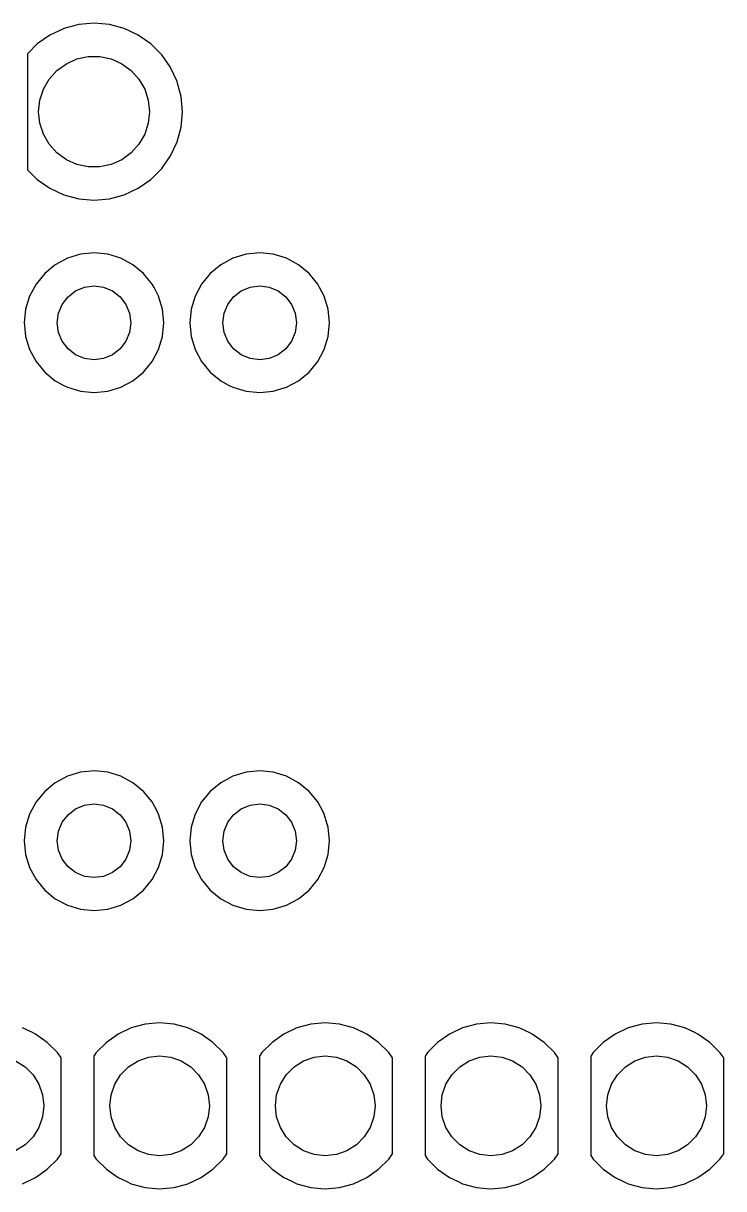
# Model space of a CAD drawing. Extents: x 3.96 to 7.44, y -5.28 to -1.66.
# Drawn here: x 5.287 to 5.71, y -4.22 to -3.517 of the extents above; entities that cross this region are included whole.
import ezdxf

# ---------------------------------------------------------------- set-up
doc = ezdxf.new("R2010")
doc.units = 0
doc.header["$MEASUREMENT"] = 0
doc.layers.add('BLACK', color=7, linetype='CONTINUOUS')

msp = doc.modelspace()

# ---------------------------------------------------------------- linework, layer by layer
at = {"layer": 'BLACK', "linetype": 'CONTINUOUS'}
for p, q in [((5.33, -3.51663), (5.32073, -3.51744)), ((5.33927, -3.51744), (5.33, -3.51663)), ((5.33, -3.51663), (5.33, -3.51663)), ((5.30331, -3.52378), (5.29569, -3.52911)), ((5.31165, -3.51989), (5.30331, -3.52378)), ((5.30331, -3.52378), (5.30331, -3.52378)), ((5.31175, -3.51985), (5.31165, -3.51989)), ((5.32073, -3.51744), (5.31175, -3.51985)), ((5.31175, -3.51985), (5.31175, -3.51985)), ((5.31175, -3.51985), (5.31175, -3.51985)), ((5.32073, -3.51744), (5.32073, -3.51744)), ((5.34825, -3.51985), (5.33927, -3.51744)), ((5.33927, -3.51744), (5.33927, -3.51744)), ((5.35617, -3.52354), (5.34825, -3.51985)), ((5.34825, -3.51985), (5.34825, -3.51985)), ((5.34825, -3.51985), (5.34825, -3.51985)), ((5.35669, -3.52378), (5.35617, -3.52354)), ((5.36431, -3.52911), (5.35669, -3.52378)), ((5.35669, -3.52378), (5.35669, -3.52378)), ((5.29569, -3.52911), (5.28984, -3.53496)), ((5.37089, -3.53569), (5.36431, -3.52911)), ((5.36431, -3.52911), (5.36431, -3.52911)), ((5.28984, -3.53496), (5.28984, -3.60504)), ((5.31966, -3.53817), (5.3265, -3.53672)), ((5.3265, -3.53672), (5.3335, -3.53672)), ((5.3335, -3.53672), (5.34034, -3.53817)), ((5.376, -3.543), (5.37089, -3.53569)), ((5.30761, -3.54513), (5.31327, -3.54102)), ((5.31327, -3.54102), (5.31966, -3.53817)), ((5.34034, -3.53817), (5.34673, -3.54102)), ((5.34673, -3.54102), (5.35239, -3.54513)), ((5.37622, -3.54331), (5.376, -3.543)), ((5.38015, -3.55175), (5.37622, -3.54331)), ((5.29943, -3.55639), (5.30293, -3.55033)), ((5.30293, -3.55033), (5.30761, -3.54513)), ((5.35239, -3.54513), (5.35707, -3.55033)), ((5.35707, -3.55033), (5.36057, -3.55639)), ((5.38063, -3.55351), (5.38015, -3.55175)), ((5.38015, -3.55175), (5.38015, -3.55175)), ((5.38015, -3.55175), (5.38015, -3.55175)), ((5.29727, -3.56304), (5.29943, -3.55639)), ((5.36057, -3.55639), (5.36273, -3.56304)), ((5.38256, -3.56073), (5.38063, -3.55351)), ((5.29654, -3.57), (5.29727, -3.56304)), ((5.36273, -3.56304), (5.36346, -3.57)), ((5.38337, -3.57), (5.38256, -3.56073)), ((5.29727, -3.57696), (5.29654, -3.57)), ((5.36346, -3.57), (5.36273, -3.57696)), ((5.38256, -3.57927), (5.38337, -3.57)), ((5.29943, -3.58361), (5.29727, -3.57696)), ((5.36273, -3.57696), (5.36057, -3.58361)), ((5.38015, -3.58825), (5.38256, -3.57927)), ((5.30293, -3.58967), (5.29943, -3.58361)), ((5.36057, -3.58361), (5.35707, -3.58967)), ((5.30761, -3.59487), (5.30293, -3.58967)), ((5.35707, -3.58967), (5.35239, -3.59487)), ((5.37622, -3.59669), (5.38015, -3.58825)), ((5.31327, -3.59898), (5.30761, -3.59487)), ((5.31966, -3.60183), (5.31327, -3.59898)), ((5.34673, -3.59898), (5.34034, -3.60183)), ((5.35239, -3.59487), (5.34673, -3.59898)), ((5.37089, -3.60431), (5.37622, -3.59669)), ((5.28984, -3.60504), (5.29569, -3.61089)), ((5.3265, -3.60328), (5.31966, -3.60183)), ((5.3335, -3.60328), (5.3265, -3.60328)), ((5.34034, -3.60183), (5.3335, -3.60328)), ((5.36431, -3.61089), (5.37089, -3.60431)), ((5.29569, -3.61089), (5.29944, -3.61351)), ((5.29944, -3.61351), (5.30331, -3.61622)), ((5.35669, -3.61622), (5.36431, -3.61089)), ((5.30331, -3.61622), (5.30331, -3.61622)), ((5.30331, -3.61622), (5.30331, -3.61622)), ((5.30331, -3.61622), (5.31175, -3.62015)), ((5.31175, -3.62015), (5.31175, -3.62015)), ((5.31175, -3.62015), (5.31175, -3.62015)), ((5.31175, -3.62015), (5.31391, -3.62073)), ((5.31391, -3.62073), (5.32073, -3.62256)), ((5.33927, -3.62256), (5.34825, -3.62015)), ((5.34825, -3.62015), (5.35669, -3.61622)), ((5.32073, -3.62256), (5.32768, -3.62317)), ((5.32768, -3.62317), (5.33, -3.62337)), ((5.33, -3.62337), (5.33232, -3.62317)), ((5.33, -3.62337), (5.33, -3.62337)), ((5.33, -3.62337), (5.33, -3.62337)), ((5.33232, -3.62317), (5.33927, -3.62256)), ((5.32178, -3.65606), (5.31387, -3.65846)), ((5.33, -3.65525), (5.32178, -3.65606)), ((5.33822, -3.65606), (5.33, -3.65525)), ((5.34613, -3.65846), (5.33822, -3.65606)), ((5.42178, -3.65606), (5.41387, -3.65846)), ((5.43, -3.65525), (5.42178, -3.65606)), ((5.43822, -3.65606), (5.43, -3.65525)), ((5.44613, -3.65846), (5.43822, -3.65606)), ((5.30658, -3.66235), (5.30019, -3.6676)), ((5.31387, -3.65846), (5.30658, -3.66235)), ((5.30658, -3.66235), (5.30658, -3.66235)), ((5.35342, -3.66235), (5.34613, -3.65846)), ((5.35981, -3.6676), (5.35342, -3.66235)), ((5.35342, -3.66235), (5.35342, -3.66235)), ((5.40658, -3.66235), (5.40019, -3.6676)), ((5.41387, -3.65846), (5.40658, -3.66235)), ((5.40658, -3.66235), (5.40658, -3.66235)), ((5.45342, -3.66235), (5.44613, -3.65846)), ((5.45981, -3.6676), (5.45342, -3.66235)), ((5.45342, -3.66235), (5.45342, -3.66235)), ((5.30019, -3.6676), (5.29495, -3.67398)), ((5.36505, -3.67398), (5.35981, -3.6676)), ((5.40019, -3.6676), (5.39495, -3.67398)), ((5.46505, -3.67398), (5.45981, -3.6676)), ((5.29495, -3.67398), (5.29106, -3.68127)), ((5.29495, -3.67398), (5.29495, -3.67398)), ((5.31427, -3.68167), (5.31888, -3.67814)), ((5.31888, -3.67814), (5.32424, -3.67592)), ((5.32424, -3.67592), (5.33, -3.67516)), ((5.33, -3.67516), (5.33576, -3.67592)), ((5.33576, -3.67592), (5.34112, -3.67814)), ((5.34112, -3.67814), (5.34573, -3.68167)), ((5.3662, -3.67613), (5.36505, -3.67398)), ((5.36505, -3.67398), (5.36505, -3.67398)), ((5.36894, -3.68127), (5.3662, -3.67613)), ((5.39495, -3.67398), (5.39106, -3.68127)), ((5.39495, -3.67398), (5.39495, -3.67398)), ((5.41427, -3.68167), (5.41888, -3.67814)), ((5.41888, -3.67814), (5.42424, -3.67592)), ((5.42424, -3.67592), (5.43, -3.67516)), ((5.43, -3.67516), (5.43576, -3.67592)), ((5.43576, -3.67592), (5.44112, -3.67814)), ((5.44112, -3.67814), (5.44573, -3.68167)), ((5.4662, -3.67613), (5.46505, -3.67398)), ((5.46505, -3.67398), (5.46505, -3.67398)), ((5.46894, -3.68127), (5.4662, -3.67613)), ((5.29106, -3.68127), (5.28866, -3.68918)), ((5.31074, -3.68628), (5.31427, -3.68167)), ((5.34573, -3.68167), (5.34926, -3.68628)), ((5.37134, -3.68918), (5.36894, -3.68127)), ((5.39106, -3.68127), (5.38866, -3.68918)), ((5.41074, -3.68628), (5.41427, -3.68167)), ((5.44573, -3.68167), (5.44926, -3.68628)), ((5.47134, -3.68918), (5.46894, -3.68127)), ((5.28866, -3.68918), (5.28785, -3.6974)), ((5.28866, -3.68918), (5.28866, -3.68918)), ((5.30776, -3.6974), (5.30851, -3.69164)), ((5.30851, -3.69164), (5.31074, -3.68628)), ((5.34926, -3.68628), (5.35149, -3.69164)), ((5.35149, -3.69164), (5.35224, -3.6974)), ((5.37215, -3.6974), (5.37134, -3.68918)), ((5.38866, -3.68918), (5.38785, -3.6974)), ((5.40776, -3.6974), (5.40851, -3.69164)), ((5.40851, -3.69164), (5.41074, -3.68628)), ((5.44926, -3.68628), (5.45149, -3.69164)), ((5.45149, -3.69164), (5.45224, -3.6974)), ((5.47215, -3.6974), (5.47134, -3.68918)), ((5.28785, -3.6974), (5.28801, -3.69901)), ((5.28801, -3.69901), (5.28866, -3.70563)), ((5.30851, -3.70316), (5.30776, -3.6974)), ((5.35224, -3.6974), (5.35149, -3.70316)), ((5.37134, -3.70562), (5.37215, -3.6974)), ((5.38785, -3.6974), (5.38866, -3.70563)), ((5.40851, -3.70316), (5.40776, -3.6974)), ((5.45224, -3.6974), (5.45149, -3.70316)), ((5.47134, -3.70562), (5.47215, -3.6974)), ((5.28866, -3.70563), (5.29106, -3.71353)), ((5.31074, -3.70852), (5.30851, -3.70316)), ((5.35149, -3.70316), (5.34926, -3.70852)), ((5.36894, -3.71353), (5.37134, -3.70562)), ((5.38866, -3.70563), (5.39106, -3.71353)), ((5.41074, -3.70852), (5.40851, -3.70316)), ((5.45149, -3.70316), (5.44926, -3.70852)), ((5.46894, -3.71353), (5.47134, -3.70562)), ((5.29106, -3.71353), (5.29495, -3.72082)), ((5.31427, -3.71313), (5.31074, -3.70852)), ((5.31888, -3.71667), (5.31427, -3.71313)), ((5.34573, -3.71313), (5.34112, -3.71667)), ((5.34926, -3.70852), (5.34573, -3.71313)), ((5.36505, -3.72082), (5.36894, -3.71353)), ((5.39106, -3.71353), (5.39495, -3.72082)), ((5.41427, -3.71313), (5.41074, -3.70852)), ((5.41888, -3.71667), (5.41427, -3.71313)), ((5.44573, -3.71313), (5.44112, -3.71667)), ((5.44926, -3.70852), (5.44573, -3.71313)), ((5.46505, -3.72082), (5.46894, -3.71353)), ((5.29495, -3.72082), (5.29495, -3.72082)), ((5.29495, -3.72082), (5.30019, -3.72721)), ((5.32424, -3.71889), (5.31888, -3.71667)), ((5.33, -3.71965), (5.32424, -3.71889)), ((5.33576, -3.71889), (5.33, -3.71965)), ((5.34112, -3.71667), (5.33576, -3.71889)), ((5.35981, -3.72721), (5.36505, -3.72082)), ((5.39495, -3.72082), (5.39495, -3.72082)), ((5.39495, -3.72082), (5.40019, -3.72721)), ((5.42424, -3.71889), (5.41888, -3.71667)), ((5.43, -3.71965), (5.42424, -3.71889)), ((5.43576, -3.71889), (5.43, -3.71965)), ((5.44112, -3.71667), (5.43576, -3.71889)), ((5.45981, -3.72721), (5.46505, -3.72082)), ((5.30019, -3.72721), (5.30658, -3.73245)), ((5.35342, -3.73245), (5.35981, -3.72721)), ((5.40019, -3.72721), (5.40658, -3.73245)), ((5.45342, -3.73245), (5.45981, -3.72721)), ((5.30658, -3.73245), (5.30658, -3.73245)), ((5.30658, -3.73245), (5.31126, -3.73495)), ((5.34613, -3.73634), (5.35342, -3.73245)), ((5.40658, -3.73245), (5.40658, -3.73245)), ((5.40658, -3.73245), (5.41126, -3.73495)), ((5.44613, -3.73634), (5.45342, -3.73245)), ((5.31126, -3.73495), (5.31387, -3.73634)), ((5.31387, -3.73634), (5.32178, -3.73874)), ((5.32178, -3.73874), (5.33, -3.73955)), ((5.33, -3.73955), (5.33822, -3.73874)), ((5.33822, -3.73874), (5.34613, -3.73634)), ((5.41126, -3.73495), (5.41387, -3.73634)), ((5.41387, -3.73634), (5.42178, -3.73874)), ((5.42178, -3.73874), (5.43, -3.73955)), ((5.43, -3.73955), (5.43822, -3.73874)), ((5.43822, -3.73874), (5.44613, -3.73634)), ((5.31387, -3.97106), (5.30658, -3.97495)), ((5.32178, -3.96866), (5.31387, -3.97106)), ((5.33, -3.96785), (5.32178, -3.96866)), ((5.33822, -3.96866), (5.33, -3.96785)), ((5.34613, -3.97106), (5.33822, -3.96866)), ((5.35342, -3.97495), (5.34613, -3.97106)), ((5.41387, -3.97106), (5.40658, -3.97495)), ((5.42178, -3.96866), (5.41387, -3.97106)), ((5.43, -3.96785), (5.42178, -3.96866)), ((5.43822, -3.96866), (5.43, -3.96785)), ((5.44613, -3.97106), (5.43822, -3.96866)), ((5.45342, -3.97495), (5.44613, -3.97106)), ((5.30019, -3.98019), (5.29495, -3.98658)), ((5.30658, -3.97495), (5.30019, -3.98019)), ((5.30658, -3.97495), (5.30658, -3.97495)), ((5.35981, -3.98019), (5.35342, -3.97495)), ((5.35342, -3.97495), (5.35342, -3.97495)), ((5.36505, -3.98658), (5.35981, -3.98019)), ((5.40019, -3.98019), (5.39495, -3.98658)), ((5.40658, -3.97495), (5.40019, -3.98019)), ((5.40658, -3.97495), (5.40658, -3.97495)), ((5.45981, -3.98019), (5.45342, -3.97495)), ((5.45342, -3.97495), (5.45342, -3.97495)), ((5.46505, -3.98658), (5.45981, -3.98019)), ((5.29495, -3.98658), (5.29106, -3.99387)), ((5.29495, -3.98658), (5.29495, -3.98658)), ((5.32424, -3.98851), (5.33, -3.98776)), ((5.33, -3.98776), (5.33576, -3.98851)), ((5.36848, -3.99299), (5.36505, -3.98658)), ((5.36505, -3.98658), (5.36505, -3.98658)), ((5.39495, -3.98658), (5.39106, -3.99387)), ((5.39495, -3.98658), (5.39495, -3.98658)), ((5.42424, -3.98851), (5.43, -3.98776)), ((5.43, -3.98776), (5.43576, -3.98851)), ((5.46848, -3.99299), (5.46505, -3.98658)), ((5.46505, -3.98658), (5.46505, -3.98658)), ((5.29106, -3.99387), (5.28866, -4.00178)), ((5.31074, -3.99888), (5.31427, -3.99427)), ((5.31427, -3.99427), (5.31888, -3.99074)), ((5.31888, -3.99074), (5.32424, -3.98851)), ((5.33576, -3.98851), (5.34112, -3.99074)), ((5.34112, -3.99074), (5.34573, -3.99427)), ((5.34573, -3.99427), (5.34926, -3.99888)), ((5.36894, -3.99387), (5.36848, -3.99299)), ((5.37134, -4.00178), (5.36894, -3.99387)), ((5.39106, -3.99387), (5.38866, -4.00178)), ((5.41074, -3.99888), (5.41427, -3.99427)), ((5.41427, -3.99427), (5.41888, -3.99074)), ((5.41888, -3.99074), (5.42424, -3.98851)), ((5.43576, -3.98851), (5.44112, -3.99074)), ((5.44112, -3.99074), (5.44573, -3.99427)), ((5.44573, -3.99427), (5.44926, -3.99888)), ((5.46894, -3.99387), (5.46848, -3.99299)), ((5.4708, -4), (5.46894, -3.99387)), ((5.28866, -4.00178), (5.28785, -4.01)), ((5.30851, -4.00424), (5.31074, -3.99888)), ((5.34926, -3.99888), (5.35149, -4.00424)), ((5.37215, -4.01), (5.37134, -4.00178)), ((5.38866, -4.00178), (5.38785, -4.01)), ((5.40851, -4.00424), (5.41074, -3.99888)), ((5.44926, -3.99888), (5.45149, -4.00424)), ((5.47134, -4.00178), (5.4708, -4)), ((5.47215, -4.01), (5.47134, -4.00178)), ((5.30776, -4.01), (5.30851, -4.00424)), ((5.35149, -4.00424), (5.35224, -4.01)), ((5.40776, -4.01), (5.40851, -4.00424)), ((5.45149, -4.00424), (5.45224, -4.01)), ((5.28785, -4.01), (5.28866, -4.01822)), ((5.30851, -4.01576), (5.30776, -4.01)), ((5.31074, -4.02112), (5.30851, -4.01576)), ((5.35149, -4.01576), (5.34926, -4.02112)), ((5.35224, -4.01), (5.35149, -4.01576)), ((5.37134, -4.01822), (5.37215, -4.01)), ((5.37215, -4.01), (5.37215, -4.01)), ((5.38785, -4.01), (5.38866, -4.01822)), ((5.40851, -4.01576), (5.40776, -4.01)), ((5.41074, -4.02112), (5.40851, -4.01576)), ((5.45149, -4.01576), (5.44926, -4.02112)), ((5.45224, -4.01), (5.45149, -4.01576)), ((5.47134, -4.01822), (5.47215, -4.01)), ((5.28866, -4.01822), (5.29106, -4.02613)), ((5.31427, -4.02573), (5.31074, -4.02112)), ((5.34926, -4.02112), (5.34573, -4.02573)), ((5.36894, -4.02613), (5.37134, -4.01822)), ((5.38866, -4.01822), (5.39106, -4.02613)), ((5.41427, -4.02573), (5.41074, -4.02112)), ((5.44926, -4.02112), (5.44573, -4.02573)), ((5.46894, -4.02613), (5.47134, -4.01822)), ((5.29106, -4.02613), (5.29495, -4.03342)), ((5.31888, -4.02926), (5.31427, -4.02573)), ((5.32424, -4.03149), (5.31888, -4.02926)), ((5.34112, -4.02926), (5.33576, -4.03149)), ((5.34573, -4.02573), (5.34112, -4.02926)), ((5.36505, -4.03342), (5.36894, -4.02613)), ((5.39106, -4.02613), (5.39495, -4.03342)), ((5.41888, -4.02926), (5.41427, -4.02573)), ((5.42424, -4.03149), (5.41888, -4.02926)), ((5.44112, -4.02926), (5.43576, -4.03149)), ((5.44573, -4.02573), (5.44112, -4.02926)), ((5.46505, -4.03342), (5.46894, -4.02613)), ((5.29495, -4.03342), (5.29495, -4.03342)), ((5.29495, -4.03342), (5.30019, -4.03981)), ((5.33, -4.03224), (5.32424, -4.03149)), ((5.33576, -4.03149), (5.33, -4.03224)), ((5.35981, -4.03981), (5.36505, -4.03342)), ((5.39495, -4.03342), (5.39495, -4.03342)), ((5.39495, -4.03342), (5.40019, -4.03981)), ((5.43, -4.03224), (5.42424, -4.03149)), ((5.43576, -4.03149), (5.43, -4.03224)), ((5.45981, -4.03981), (5.46505, -4.03342)), ((5.30019, -4.03981), (5.30658, -4.04505)), ((5.35342, -4.04505), (5.35981, -4.03981)), ((5.40019, -4.03981), (5.40658, -4.04505)), ((5.45342, -4.04505), (5.45981, -4.03981)), ((5.30658, -4.04505), (5.30658, -4.04505)), ((5.30658, -4.04505), (5.31387, -4.04894)), ((5.31387, -4.04894), (5.31387, -4.04894)), ((5.31387, -4.04894), (5.32178, -4.05134)), ((5.32178, -4.05134), (5.33, -4.05215)), ((5.33, -4.05215), (5.33822, -4.05134)), ((5.33822, -4.05134), (5.34613, -4.04894)), ((5.34613, -4.04894), (5.35342, -4.04505)), ((5.40658, -4.04505), (5.40658, -4.04505)), ((5.40658, -4.04505), (5.41387, -4.04894)), ((5.41387, -4.04894), (5.41387, -4.04894)), ((5.41387, -4.04894), (5.42178, -4.05134)), ((5.42178, -4.05134), (5.43, -4.05215)), ((5.43, -4.05215), (5.43822, -4.05134)), ((5.43822, -4.05134), (5.44613, -4.04894)), ((5.44613, -4.04894), (5.45342, -4.04505)), ((5.36092, -4.12075), (5.3525, -4.123)), ((5.36961, -4.11999), (5.36092, -4.12075)), ((5.36092, -4.12075), (5.36092, -4.12075)), ((5.37829, -4.12075), (5.36961, -4.11999)), ((5.36961, -4.11999), (5.36961, -4.11999)), ((5.38671, -4.123), (5.37829, -4.12075)), ((5.37829, -4.12075), (5.37829, -4.12075)), ((5.46092, -4.12075), (5.4525, -4.123)), ((5.46961, -4.11999), (5.46092, -4.12075)), ((5.46092, -4.12075), (5.46092, -4.12075)), ((5.47829, -4.12075), (5.46961, -4.11999)), ((5.46961, -4.11999), (5.46961, -4.11999)), ((5.48671, -4.123), (5.47829, -4.12075)), ((5.47829, -4.12075), (5.47829, -4.12075)), ((5.56092, -4.12075), (5.5525, -4.123)), ((5.56961, -4.11999), (5.56092, -4.12075)), ((5.56092, -4.12075), (5.56092, -4.12075)), ((5.57829, -4.12075), (5.56961, -4.11999)), ((5.56961, -4.11999), (5.56961, -4.11999)), ((5.58671, -4.123), (5.57829, -4.12075)), ((5.57829, -4.12075), (5.57829, -4.12075)), ((5.66092, -4.12075), (5.6525, -4.123)), ((5.66961, -4.11999), (5.66092, -4.12075)), ((5.66092, -4.12075), (5.66092, -4.12075)), ((5.67829, -4.12075), (5.66961, -4.11999)), ((5.66961, -4.11999), (5.66961, -4.11999)), ((5.68671, -4.123), (5.67829, -4.12075)), ((5.67829, -4.12075), (5.67829, -4.12075)), ((5.29316, -4.12601), (5.28671, -4.123)), ((5.29461, -4.12669), (5.29316, -4.12601)), ((5.30175, -4.13169), (5.29461, -4.12669)), ((5.3446, -4.12669), (5.33746, -4.13169)), ((5.3525, -4.123), (5.3446, -4.12669)), ((5.3446, -4.12669), (5.3446, -4.12669)), ((5.3525, -4.123), (5.3525, -4.123)), ((5.39316, -4.12601), (5.38671, -4.123)), ((5.38671, -4.123), (5.38671, -4.123)), ((5.39461, -4.12669), (5.39316, -4.12601)), ((5.40175, -4.13169), (5.39461, -4.12669)), ((5.4446, -4.12669), (5.43746, -4.13169)), ((5.4525, -4.123), (5.4446, -4.12669)), ((5.4446, -4.12669), (5.4446, -4.12669)), ((5.4525, -4.123), (5.4525, -4.123)), ((5.49316, -4.12601), (5.48671, -4.123)), ((5.48671, -4.123), (5.48671, -4.123)), ((5.49461, -4.12669), (5.49316, -4.12601)), ((5.50175, -4.13169), (5.49461, -4.12669)), ((5.5446, -4.12669), (5.53746, -4.13169)), ((5.5525, -4.123), (5.5446, -4.12669)), ((5.5446, -4.12669), (5.5446, -4.12669)), ((5.5525, -4.123), (5.5525, -4.123)), ((5.59316, -4.12601), (5.58671, -4.123)), ((5.58671, -4.123), (5.58671, -4.123)), ((5.59461, -4.12669), (5.59316, -4.12601)), ((5.60175, -4.13169), (5.59461, -4.12669)), ((5.6446, -4.12669), (5.63746, -4.13169)), ((5.6525, -4.123), (5.6446, -4.12669)), ((5.6446, -4.12669), (5.6446, -4.12669)), ((5.6525, -4.123), (5.6525, -4.123)), ((5.69316, -4.12601), (5.68671, -4.123)), ((5.68671, -4.123), (5.68671, -4.123)), ((5.69461, -4.12669), (5.69316, -4.12601)), ((5.70175, -4.13169), (5.69461, -4.12669)), ((5.30792, -4.13785), (5.30175, -4.13169)), ((5.33746, -4.13169), (5.33129, -4.13785)), ((5.40792, -4.13785), (5.40175, -4.13169)), ((5.43746, -4.13169), (5.43129, -4.13785)), ((5.50792, -4.13785), (5.50175, -4.13169)), ((5.53746, -4.13169), (5.53129, -4.13785)), ((5.60792, -4.13785), (5.60175, -4.13169)), ((5.63746, -4.13169), (5.63129, -4.13785)), ((5.70792, -4.13785), (5.70175, -4.13169)), ((5.28267, -4.14286), (5.28838, -4.14645)), ((5.31016, -4.14105), (5.30792, -4.13785)), ((5.31016, -4.19895), (5.31016, -4.14105)), ((5.33129, -4.13785), (5.32984, -4.13993)), ((5.32984, -4.13993), (5.32984, -4.20007)), ((5.35083, -4.14645), (5.35654, -4.14286)), ((5.35654, -4.14286), (5.3629, -4.14064)), ((5.3629, -4.14064), (5.36961, -4.13988)), ((5.36961, -4.13988), (5.37631, -4.14064)), ((5.37631, -4.14064), (5.38267, -4.14286)), ((5.38267, -4.14286), (5.38838, -4.14645)), ((5.41016, -4.14105), (5.40792, -4.13785)), ((5.41016, -4.19895), (5.41016, -4.14105)), ((5.43129, -4.13785), (5.42984, -4.13993)), ((5.42984, -4.13993), (5.42984, -4.20007)), ((5.45083, -4.14645), (5.45654, -4.14286)), ((5.45654, -4.14286), (5.4629, -4.14064)), ((5.4629, -4.14064), (5.46961, -4.13988)), ((5.46961, -4.13988), (5.47631, -4.14064)), ((5.47631, -4.14064), (5.48267, -4.14286)), ((5.48267, -4.14286), (5.48838, -4.14645)), ((5.51016, -4.14105), (5.50792, -4.13785)), ((5.51016, -4.19895), (5.51016, -4.14105)), ((5.53129, -4.13785), (5.52984, -4.13993)), ((5.52984, -4.13993), (5.52984, -4.20007)), ((5.55083, -4.14645), (5.55654, -4.14286)), ((5.55654, -4.14286), (5.5629, -4.14064)), ((5.5629, -4.14064), (5.56961, -4.13988)), ((5.56961, -4.13988), (5.57631, -4.14064)), ((5.57631, -4.14064), (5.58267, -4.14286)), ((5.58267, -4.14286), (5.58838, -4.14645)), ((5.61016, -4.14105), (5.60792, -4.13785)), ((5.61016, -4.19895), (5.61016, -4.14105)), ((5.63129, -4.13785), (5.62984, -4.13993)), ((5.62984, -4.13993), (5.62984, -4.20007)), ((5.65083, -4.14645), (5.65654, -4.14286)), ((5.65654, -4.14286), (5.6629, -4.14064)), ((5.6629, -4.14064), (5.66961, -4.13988)), ((5.66961, -4.13988), (5.67631, -4.14064)), ((5.67631, -4.14064), (5.68267, -4.14286)), ((5.68267, -4.14286), (5.68838, -4.14645)), ((5.71016, -4.14105), (5.70792, -4.13785)), ((5.71016, -4.19895), (5.71016, -4.14105)), ((5.28838, -4.14645), (5.29315, -4.15122)), ((5.34606, -4.15122), (5.35083, -4.14645)), ((5.38838, -4.14645), (5.39315, -4.15122)), ((5.44606, -4.15122), (5.45083, -4.14645)), ((5.48838, -4.14645), (5.49315, -4.15122)), ((5.54606, -4.15122), (5.55083, -4.14645)), ((5.58838, -4.14645), (5.59315, -4.15122)), ((5.64606, -4.15122), (5.65083, -4.14645)), ((5.68838, -4.14645), (5.69315, -4.15122)), ((5.29315, -4.15122), (5.29674, -4.15693)), ((5.29674, -4.15693), (5.29897, -4.1633)), ((5.34024, -4.1633), (5.34247, -4.15693)), ((5.34247, -4.15693), (5.34606, -4.15122)), ((5.39315, -4.15122), (5.39674, -4.15693)), ((5.39674, -4.15693), (5.39897, -4.1633)), ((5.44024, -4.1633), (5.44247, -4.15693)), ((5.44247, -4.15693), (5.44606, -4.15122)), ((5.49315, -4.15122), (5.49674, -4.15693)), ((5.49674, -4.15693), (5.49897, -4.1633)), ((5.54024, -4.1633), (5.54247, -4.15693)), ((5.54247, -4.15693), (5.54606, -4.15122)), ((5.59315, -4.15122), (5.59674, -4.15693)), ((5.59674, -4.15693), (5.59897, -4.1633)), ((5.64024, -4.1633), (5.64247, -4.15693)), ((5.64247, -4.15693), (5.64606, -4.15122)), ((5.69315, -4.15122), (5.69674, -4.15693)), ((5.69674, -4.15693), (5.69897, -4.1633)), ((5.29897, -4.1633), (5.29972, -4.17)), ((5.33949, -4.17), (5.34024, -4.1633)), ((5.39897, -4.1633), (5.39972, -4.17)), ((5.43949, -4.17), (5.44024, -4.1633)), ((5.49897, -4.1633), (5.49972, -4.17)), ((5.53949, -4.17), (5.54024, -4.1633)), ((5.59897, -4.1633), (5.59972, -4.17)), ((5.63949, -4.17), (5.64024, -4.1633)), ((5.69897, -4.1633), (5.69972, -4.17)), ((5.29972, -4.17), (5.29897, -4.1767)), ((5.34024, -4.1767), (5.33949, -4.17)), ((5.39972, -4.17), (5.39897, -4.1767)), ((5.44024, -4.1767), (5.43949, -4.17)), ((5.49972, -4.17), (5.49897, -4.1767)), ((5.54024, -4.1767), (5.53949, -4.17)), ((5.59972, -4.17), (5.59897, -4.1767)), ((5.64024, -4.1767), (5.63949, -4.17)), ((5.69972, -4.17), (5.69897, -4.1767)), ((5.29897, -4.1767), (5.29674, -4.18307)), ((5.34247, -4.18307), (5.34024, -4.1767)), ((5.39897, -4.1767), (5.39674, -4.18307)), ((5.44247, -4.18307), (5.44024, -4.1767)), ((5.49897, -4.1767), (5.49674, -4.18307)), ((5.54247, -4.18307), (5.54024, -4.1767)), ((5.59897, -4.1767), (5.59674, -4.18307)), ((5.64247, -4.18307), (5.64024, -4.1767)), ((5.69897, -4.1767), (5.69674, -4.18307)), ((5.29674, -4.18307), (5.29315, -4.18878)), ((5.34606, -4.18878), (5.34247, -4.18307)), ((5.39674, -4.18307), (5.39315, -4.18878)), ((5.44606, -4.18878), (5.44247, -4.18307)), ((5.49674, -4.18307), (5.49315, -4.18878)), ((5.54606, -4.18878), (5.54247, -4.18307)), ((5.59674, -4.18307), (5.59315, -4.18878)), ((5.64606, -4.18878), (5.64247, -4.18307)), ((5.69674, -4.18307), (5.69315, -4.18878)), ((5.29315, -4.18878), (5.28838, -4.19355)), ((5.35083, -4.19355), (5.34606, -4.18878)), ((5.39315, -4.18878), (5.38838, -4.19355)), ((5.45083, -4.19355), (5.44606, -4.18878)), ((5.49315, -4.18878), (5.48838, -4.19355)), ((5.55083, -4.19355), (5.54606, -4.18878)), ((5.59315, -4.18878), (5.58838, -4.19355)), ((5.65083, -4.19355), (5.64606, -4.18878)), ((5.69315, -4.18878), (5.68838, -4.19355)), ((5.28838, -4.19355), (5.28267, -4.19714)), ((5.30792, -4.20215), (5.31016, -4.19895)), ((5.35654, -4.19714), (5.35083, -4.19355)), ((5.3629, -4.19936), (5.35654, -4.19714)), ((5.38267, -4.19714), (5.37631, -4.19936)), ((5.38838, -4.19355), (5.38267, -4.19714)), ((5.40792, -4.20215), (5.41016, -4.19895)), ((5.45654, -4.19714), (5.45083, -4.19355)), ((5.4629, -4.19936), (5.45654, -4.19714)), ((5.48267, -4.19714), (5.47631, -4.19936)), ((5.48838, -4.19355), (5.48267, -4.19714)), ((5.50792, -4.20215), (5.51016, -4.19895)), ((5.55654, -4.19714), (5.55083, -4.19355)), ((5.5629, -4.19936), (5.55654, -4.19714)), ((5.58267, -4.19714), (5.57631, -4.19936)), ((5.58838, -4.19355), (5.58267, -4.19714)), ((5.60792, -4.20215), (5.61016, -4.19895)), ((5.65654, -4.19714), (5.65083, -4.19355)), ((5.6629, -4.19936), (5.65654, -4.19714)), ((5.68267, -4.19714), (5.67631, -4.19936)), ((5.68838, -4.19355), (5.68267, -4.19714)), ((5.70792, -4.20215), (5.71016, -4.19895)), ((5.30175, -4.20831), (5.30792, -4.20215)), ((5.32984, -4.20007), (5.33129, -4.20215)), ((5.33129, -4.20215), (5.33746, -4.20831)), ((5.36961, -4.20012), (5.3629, -4.19936)), ((5.37631, -4.19936), (5.36961, -4.20012)), ((5.40175, -4.20831), (5.40792, -4.20215)), ((5.42984, -4.20007), (5.43129, -4.20215)), ((5.43129, -4.20215), (5.43746, -4.20831)), ((5.46961, -4.20012), (5.4629, -4.19936)), ((5.47631, -4.19936), (5.46961, -4.20012)), ((5.50175, -4.20831), (5.50792, -4.20215)), ((5.52984, -4.20007), (5.53129, -4.20215)), ((5.53129, -4.20215), (5.53746, -4.20831)), ((5.56961, -4.20012), (5.5629, -4.19936)), ((5.57631, -4.19936), (5.56961, -4.20012)), ((5.60175, -4.20831), (5.60792, -4.20215)), ((5.62984, -4.20007), (5.63129, -4.20215)), ((5.63129, -4.20215), (5.63746, -4.20831)), ((5.66961, -4.20012), (5.6629, -4.19936)), ((5.67631, -4.19936), (5.66961, -4.20012)), ((5.70175, -4.20831), (5.70792, -4.20215)), ((5.29461, -4.21331), (5.30175, -4.20831)), ((5.33746, -4.20831), (5.3446, -4.21331)), ((5.39461, -4.21331), (5.40175, -4.20831)), ((5.43746, -4.20831), (5.4446, -4.21331)), ((5.49461, -4.21331), (5.50175, -4.20831)), ((5.53746, -4.20831), (5.5446, -4.21331)), ((5.59461, -4.21331), (5.60175, -4.20831)), ((5.63746, -4.20831), (5.6446, -4.21331)), ((5.69461, -4.21331), (5.70175, -4.20831)), ((5.28671, -4.217), (5.29461, -4.21331)), ((5.3446, -4.21331), (5.34935, -4.21553)), ((5.34935, -4.21553), (5.3525, -4.217)), ((5.3525, -4.217), (5.3525, -4.217)), ((5.3525, -4.217), (5.3525, -4.217)), ((5.3525, -4.217), (5.36092, -4.21925)), ((5.36092, -4.21925), (5.36712, -4.2198)), ((5.36712, -4.2198), (5.36961, -4.22001)), ((5.36961, -4.22001), (5.37178, -4.21982)), ((5.36961, -4.22001), (5.36961, -4.22001)), ((5.36961, -4.22001), (5.36961, -4.22001)), ((5.37178, -4.21982), (5.37829, -4.21925)), ((5.37829, -4.21925), (5.38671, -4.217)), ((5.38671, -4.217), (5.39461, -4.21331)), ((5.4446, -4.21331), (5.44935, -4.21553)), ((5.44935, -4.21553), (5.4525, -4.217)), ((5.4525, -4.217), (5.4525, -4.217)), ((5.4525, -4.217), (5.4525, -4.217)), ((5.4525, -4.217), (5.46092, -4.21925)), ((5.46092, -4.21925), (5.46712, -4.2198)), ((5.46712, -4.2198), (5.46961, -4.22001)), ((5.46961, -4.22001), (5.47178, -4.21982)), ((5.46961, -4.22001), (5.46961, -4.22001)), ((5.46961, -4.22001), (5.46961, -4.22001)), ((5.47178, -4.21982), (5.47829, -4.21925)), ((5.47829, -4.21925), (5.48671, -4.217)), ((5.48671, -4.217), (5.49461, -4.21331)), ((5.5446, -4.21331), (5.54935, -4.21553)), ((5.54935, -4.21553), (5.5525, -4.217)), ((5.5525, -4.217), (5.5525, -4.217)), ((5.5525, -4.217), (5.5525, -4.217)), ((5.5525, -4.217), (5.56092, -4.21925)), ((5.56092, -4.21925), (5.56712, -4.2198)), ((5.56712, -4.2198), (5.56961, -4.22001)), ((5.56961, -4.22001), (5.57178, -4.21982)), ((5.56961, -4.22001), (5.56961, -4.22001)), ((5.56961, -4.22001), (5.56961, -4.22001)), ((5.57178, -4.21982), (5.57829, -4.21925)), ((5.57829, -4.21925), (5.58671, -4.217)), ((5.58671, -4.217), (5.59461, -4.21331)), ((5.6446, -4.21331), (5.64935, -4.21553)), ((5.64935, -4.21553), (5.6525, -4.217)), ((5.6525, -4.217), (5.6525, -4.217)), ((5.6525, -4.217), (5.6525, -4.217)), ((5.6525, -4.217), (5.66092, -4.21925)), ((5.66092, -4.21925), (5.66712, -4.2198)), ((5.66712, -4.2198), (5.66961, -4.22001)), ((5.66961, -4.22001), (5.67178, -4.21982)), ((5.66961, -4.22001), (5.66961, -4.22001)), ((5.66961, -4.22001), (5.66961, -4.22001)), ((5.67178, -4.21982), (5.67829, -4.21925)), ((5.67829, -4.21925), (5.68671, -4.217)), ((5.68671, -4.217), (5.69461, -4.21331))]:
    msp.add_line(p, q, dxfattribs=at)

doc.saveas('drawing.dxf')
